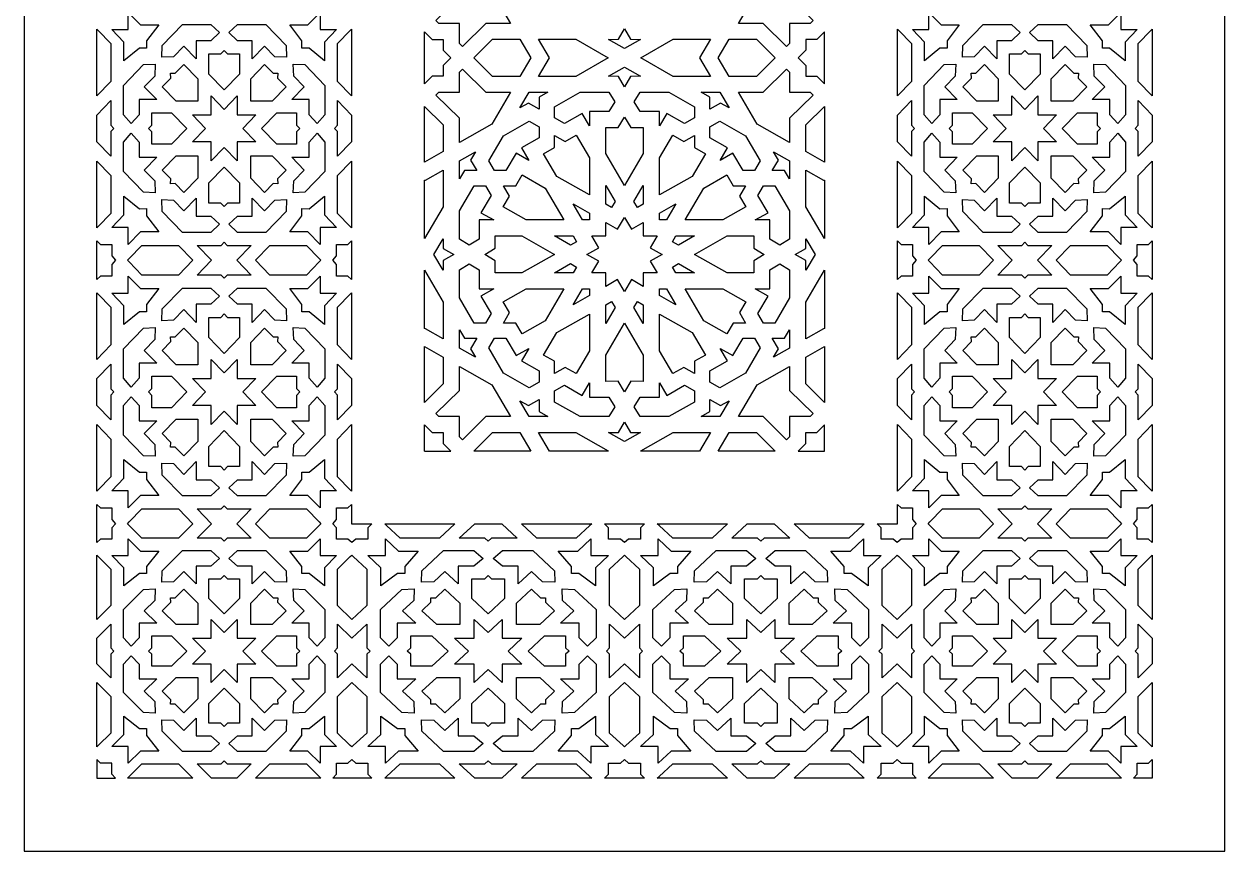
# Model space of a CAD drawing. Extents: x -165 to 165, y -272 to 272.
# Drawn here: x -165 to 165, y -272.5 to -45.1 of the extents above; entities that cross this region are included whole.
import ezdxf

# ---------------------------------------------------------------- set-up
doc = ezdxf.new("R2010")
doc.units = 0
doc.layers.add('LAYER_1', color=18, linetype='CONTINUOUS')

msp = doc.modelspace()

# ---------------------------------------------------------------- linework, layer by layer
at = {"layer": 'LAYER_1'}
msp.add_lwpolyline([(-165, 107.5), (-165, -272.5), (165, -272.5), (165, 107.5, 0.414214), (0, 272.5, 0.414214)], format="xyb", close=True, dxfattribs=at)
for points in [[(-36.48, -36.15), (-31.34, -44.9), (-38.07, -44.9), (-44.53, -51.24), (-45.36, -50.42), (-45.36, -44.88), (-51, -44.88), (-51.83, -44.06), (-45.38, -37.71), (-45.38, -31.1)], [(45.38, -37.71), (51.83, -44.06), (51, -44.88), (45.36, -44.88), (45.36, -50.42), (44.53, -51.24), (38.07, -44.9), (31.34, -44.9), (36.48, -36.15), (45.38, -31.1)], [(-132.99, -45.32), (-128, -45.32), (-131.38, -49.73), (-131.37, -51.73), (-133.31, -51.72), (-137.59, -55.21), (-137.59, -50.06), (-140.9, -46.59), (-136.35, -46.59), (-136.35, -41.89)], [(-83.65, -46.59), (-79.1, -46.59), (-82.41, -50.06), (-82.41, -55.21), (-86.69, -51.72), (-88.63, -51.73), (-88.62, -49.73), (-92, -45.32), (-87.01, -45.32), (-83.65, -41.89)], [(87.01, -45.32), (92, -45.32), (88.62, -49.73), (88.63, -51.73), (86.69, -51.72), (82.41, -55.21), (82.41, -50.06), (79.1, -46.59), (83.65, -46.59), (83.65, -41.89)], [(136.35, -46.59), (140.9, -46.59), (137.59, -50.06), (137.59, -55.21), (133.31, -51.72), (131.37, -51.73), (131.38, -49.73), (128, -45.32), (132.99, -45.32), (136.35, -41.89)], [(-111.29, -47.44), (-113.64, -49.67), (-117.68, -49.67), (-117.68, -54.64), (-121.09, -51.12), (-123.95, -54.07), (-127.14, -54.22), (-127, -50.93), (-121.47, -45.22), (-113.64, -45.22)], [(-93, -50.93), (-92.86, -54.22), (-96.05, -54.07), (-98.91, -51.12), (-102.32, -54.64), (-102.32, -49.67), (-106.36, -49.67), (-108.71, -47.44), (-106.36, -45.22), (-98.53, -45.22)], [(108.71, -47.44), (106.36, -49.67), (102.32, -49.67), (102.32, -54.64), (98.91, -51.12), (96.05, -54.07), (92.86, -54.22), (93, -50.93), (98.53, -45.22), (106.36, -45.22)], [(127, -50.93), (127.14, -54.22), (123.95, -54.07), (121.09, -51.12), (117.68, -54.64), (117.68, -49.67), (113.64, -49.67), (111.29, -47.44), (113.64, -45.22), (121.47, -45.22)], [(-144.64, -46.86), (-141.16, -50.44), (-141.16, -60.85), (-145, -64.82), (-145, -46.48)], [(-75, -64.82), (-78.84, -60.85), (-78.84, -50.44), (-75.36, -46.86), (-75, -46.48)], [(-52.85, -49.28), (-49.82, -49.28), (-49.82, -52.26), (-47.7, -54.36), (-49.82, -56.46), (-49.82, -59.44), (-52.85, -59.44), (-54.99, -61.53), (-54.99, -47.19)], [(-25.78, -54.36), (-28.76, -59.45), (-36.23, -59.45), (-41.4, -54.36), (-36.23, -49.27), (-28.76, -49.27)], [(-4.46, -54.35), (-4.46, -54.35), (-4.46, -54.36), (-4.46, -54.37), (-4.46, -54.37), (-13.35, -59.45), (-23.61, -59.45), (-20.62, -54.36), (-23.61, -49.27), (-13.35, -49.27)], [(1.68, -49.27), (4.41, -49.3), (0, -51.78), (-4.41, -49.3), (-1.68, -49.27), (0, -46.4)], [(23.61, -49.27), (20.62, -54.36), (23.61, -59.45), (13.35, -59.45), (4.46, -54.37), (4.46, -54.36), (4.46, -54.35), (13.35, -49.27)], [(36.23, -49.27), (41.4, -54.36), (36.23, -59.45), (28.76, -59.45), (25.78, -54.36), (28.76, -49.27)], [(52.85, -49.28), (49.82, -49.28), (49.82, -52.26), (47.7, -54.36), (49.82, -56.46), (49.82, -59.44), (52.85, -59.44), (54.99, -61.53), (54.99, -47.19)], [(75.36, -46.86), (78.84, -50.44), (78.84, -60.85), (75, -64.82), (75, -46.48)], [(145, -64.82), (141.16, -60.85), (141.16, -50.44), (144.64, -46.86), (145, -46.48)], [(-109.11, -53.26), (-105.8, -53.26), (-105.8, -58.83), (-110, -63.17), (-114.2, -58.83), (-114.2, -53.26), (-110.89, -53.26), (-110, -52.32)], [(110.89, -53.26), (114.2, -53.26), (114.2, -58.83), (110, -63.17), (105.8, -58.83), (105.8, -53.26), (109.11, -53.26), (110, -52.32)], [(-129.1, -59.39), (-131.96, -62.34), (-128.55, -65.86), (-133.37, -65.86), (-133.37, -70.03), (-135.52, -72.46), (-137.68, -70.03), (-137.68, -61.95), (-132.15, -56.24), (-128.96, -56.1)], [(-87.85, -56.24), (-82.32, -61.95), (-82.32, -70.03), (-84.48, -72.46), (-86.63, -70.03), (-86.63, -65.86), (-91.45, -65.86), (-88.04, -62.34), (-90.9, -59.39), (-91.04, -56.1)], [(90.9, -59.39), (88.04, -62.34), (91.45, -65.86), (86.63, -65.86), (86.63, -70.03), (84.48, -72.46), (82.32, -70.03), (82.32, -61.95), (87.85, -56.24), (91.04, -56.1)], [(132.15, -56.24), (137.68, -61.95), (137.68, -70.03), (135.52, -72.46), (133.37, -70.03), (133.37, -65.86), (128.55, -65.86), (131.96, -62.34), (129.1, -59.39), (128.96, -56.1)], [(-117.28, -60.14), (-117.28, -66.28), (-123.22, -66.28), (-127.03, -62.34), (-124.69, -59.92), (-124.71, -58.6), (-123.43, -58.62), (-121.09, -56.21)], [(-96.57, -58.62), (-95.29, -58.6), (-95.31, -59.92), (-92.97, -62.34), (-96.78, -66.28), (-102.72, -66.28), (-102.72, -60.14), (-98.91, -56.21)], [(-38.07, -63.82), (-31.34, -63.82), (-36.48, -72.57), (-45.38, -77.62), (-45.38, -71), (-51.83, -64.66), (-51, -63.84), (-45.36, -63.84), (-45.36, -58.29), (-44.53, -57.48)], [(4.41, -59.42), (1.68, -59.45), (0, -62.32), (-1.68, -59.45), (-4.41, -59.42), (0, -56.94)], [(45.36, -58.29), (45.36, -63.84), (51, -63.84), (51.83, -64.66), (45.38, -71), (45.38, -77.62), (36.48, -72.57), (31.34, -63.82), (38.07, -63.82), (44.53, -57.48)], [(102.72, -60.14), (102.72, -66.28), (96.78, -66.28), (92.97, -62.34), (95.31, -59.92), (95.29, -58.6), (96.57, -58.62), (98.91, -56.21)], [(123.43, -58.62), (124.71, -58.6), (124.69, -59.92), (127.03, -62.34), (123.22, -66.28), (117.28, -66.28), (117.28, -60.14), (121.09, -56.21)], [(-106.41, -70.08), (-101.34, -70.08), (-104.91, -73.79), (-104.91, -73.79), (-104.91, -73.79), (-101.34, -77.49), (-106.41, -77.49), (-106.41, -82.72), (-110, -79.04), (-113.59, -82.72), (-113.59, -77.49), (-118.66, -77.49), (-115.09, -73.79), (-115.09, -73.79), (-115.09, -73.79), (-118.66, -70.08), (-113.59, -70.08), (-113.59, -64.85), (-110, -68.53), (-106.41, -64.85)], [(-23.45, -65.19), (-23.45, -68.49), (-26.37, -66.84), (-28.73, -68.15), (-26.19, -63.84), (-21.11, -63.82)], [(-4.28, -63.83), (-2.62, -66.49), (-4.27, -69.13), (-9.63, -69.13), (-9.63, -73.1), (-11.65, -69.66), (-16.52, -72.43), (-19.22, -70.9), (-19.22, -67.83), (-12.16, -63.83)], [(19.22, -67.83), (19.22, -70.9), (16.52, -72.43), (11.65, -69.66), (9.63, -73.1), (9.63, -69.13), (4.27, -69.13), (2.62, -66.49), (4.28, -63.83), (12.16, -63.83)], [(26.19, -63.84), (28.73, -68.15), (26.37, -66.84), (23.45, -68.49), (23.45, -65.19), (21.11, -63.82)], [(113.59, -70.08), (118.66, -70.08), (115.09, -73.79), (115.09, -73.79), (115.09, -73.79), (118.66, -77.49), (113.59, -77.49), (113.59, -82.72), (110, -79.04), (106.41, -82.72), (106.41, -77.49), (101.34, -77.49), (104.91, -73.79), (104.91, -73.79), (104.91, -73.79), (101.34, -70.08), (106.41, -70.08), (106.41, -64.85), (110, -68.53), (113.59, -64.85)], [(-141.16, -72.92), (-140.33, -73.79), (-141.16, -74.65), (-141.16, -81.45), (-145, -77.47), (-145, -70.1), (-141.16, -66.13)], [(-75, -70.1), (-75, -77.47), (-78.84, -81.45), (-78.84, -74.65), (-79.67, -73.79), (-78.84, -72.92), (-78.84, -66.13)], [(-49.81, -72.8), (-49.81, -80.15), (-54.99, -83.09), (-54.99, -67.72)], [(54.99, -83.09), (49.81, -80.15), (49.81, -72.8), (54.99, -67.72)], [(78.84, -72.92), (79.67, -73.79), (78.84, -74.65), (78.84, -81.45), (75, -77.47), (75, -70.1), (78.84, -66.13)], [(145, -70.1), (145, -77.47), (141.16, -81.45), (141.16, -74.65), (140.33, -73.79), (141.16, -72.92), (141.16, -66.13)], [(-120.29, -73.79), (-124.49, -78.12), (-129.89, -78.12), (-129.89, -74.71), (-130.8, -73.79), (-129.89, -72.86), (-129.89, -69.45), (-124.49, -69.45)], [(-90.11, -72.86), (-89.2, -73.79), (-90.11, -74.71), (-90.11, -78.12), (-95.51, -78.12), (-99.71, -73.79), (-95.51, -69.45), (-90.11, -69.45)], [(-23.45, -73.3), (-23.45, -76.38), (-28.32, -79.14), (-26.31, -82.57), (-29.79, -80.59), (-32.61, -85.37), (-35.73, -85.37), (-37.29, -82.72), (-33.21, -75.78), (-26.15, -71.77)], [(1.78, -73.53), (5.17, -73.52), (5.17, -80.7), (0, -89.5), (-5.17, -80.7), (-5.17, -73.52), (-1.78, -73.53), (0, -70.68)], [(33.21, -75.78), (37.29, -82.72), (35.73, -85.37), (32.61, -85.37), (29.79, -80.59), (26.31, -82.57), (28.32, -79.14), (23.45, -76.38), (23.45, -73.3), (26.15, -71.77)], [(99.71, -73.79), (95.51, -78.12), (90.11, -78.12), (90.11, -74.71), (89.2, -73.79), (90.11, -72.86), (90.11, -69.45), (95.51, -69.45)], [(129.89, -72.86), (130.8, -73.79), (129.89, -74.71), (129.89, -78.12), (124.49, -78.12), (120.29, -73.79), (124.49, -69.45), (129.89, -69.45)], [(-133.37, -77.55), (-133.37, -81.72), (-128.55, -81.72), (-131.96, -85.23), (-129.1, -88.18), (-128.96, -91.47), (-132.15, -91.33), (-137.68, -85.62), (-137.68, -77.55), (-135.52, -75.12)], [(-82.32, -77.55), (-82.32, -85.62), (-87.85, -91.33), (-91.04, -91.47), (-90.9, -88.18), (-88.04, -85.23), (-91.45, -81.72), (-86.63, -81.72), (-86.63, -77.55), (-84.48, -75.12)], [(-9.63, -81.88), (-9.63, -92.03), (-18.58, -86.96), (-22.22, -80.75), (-19.22, -79.04), (-19.22, -75.71), (-16.29, -77.37), (-13.28, -75.66)], [(16.29, -77.37), (19.22, -75.71), (19.22, -79.04), (22.22, -80.75), (18.58, -86.96), (9.63, -92.03), (9.63, -81.88), (13.28, -75.66)], [(86.63, -77.55), (86.63, -81.72), (91.45, -81.72), (88.04, -85.23), (90.9, -88.18), (91.04, -91.47), (87.85, -91.33), (82.32, -85.62), (82.32, -77.55), (84.48, -75.12)], [(137.68, -77.55), (137.68, -85.62), (132.15, -91.33), (128.96, -91.47), (129.1, -88.18), (131.96, -85.23), (128.55, -81.72), (133.37, -81.72), (133.37, -77.55), (135.52, -75.12)], [(-117.28, -81.3), (-117.28, -87.43), (-121.09, -91.37), (-123.43, -88.95), (-124.71, -88.97), (-124.69, -87.65), (-127.03, -85.23), (-123.22, -81.3)], [(-92.97, -85.23), (-95.31, -87.65), (-95.29, -88.97), (-96.57, -88.95), (-98.91, -91.37), (-102.72, -87.43), (-102.72, -81.3), (-96.78, -81.3)], [(-42.31, -82.51), (-40.62, -85.37), (-43.99, -85.37), (-45.38, -87.68), (-45.36, -82.68), (-40.97, -80.19)], [(45.36, -82.68), (45.38, -87.68), (43.99, -85.37), (40.62, -85.37), (42.31, -82.51), (40.97, -80.19)], [(102.72, -81.3), (102.72, -87.43), (98.91, -91.37), (96.57, -88.95), (95.29, -88.97), (95.31, -87.65), (92.97, -85.23), (96.78, -81.3)], [(127.03, -85.23), (124.69, -87.65), (124.71, -88.97), (123.43, -88.95), (121.09, -91.37), (117.28, -87.43), (117.28, -81.3), (123.22, -81.3)], [(-141.16, -86.72), (-141.16, -97.13), (-144.64, -100.71), (-145, -101.1), (-145, -82.76)], [(-105.8, -88.74), (-105.8, -94.31), (-109.11, -94.31), (-110, -95.26), (-110.89, -94.31), (-114.2, -94.31), (-114.2, -88.74), (-110, -84.41)], [(-75, -101.1), (-75.36, -100.71), (-78.84, -97.13), (-78.84, -86.72), (-75, -82.76)], [(-49.81, -95.3), (-54.99, -104.06), (-54.99, -88.05), (-54.67, -87.97), (-49.81, -85.21)], [(54.67, -87.97), (54.99, -88.05), (54.99, -104.06), (49.81, -95.3), (49.81, -85.21)], [(78.84, -86.72), (78.84, -97.13), (75.36, -100.71), (75, -101.1), (75, -82.76)], [(114.2, -88.74), (114.2, -94.31), (110.89, -94.31), (110, -95.26), (109.11, -94.31), (105.8, -94.31), (105.8, -88.74), (110, -84.41)], [(145, -101.1), (144.64, -100.71), (141.16, -97.13), (141.16, -86.72), (145, -82.76)], [(-21.84, -90.17), (-16.68, -98.96), (-27.01, -98.96), (-33.33, -95.37), (-31.59, -92.42), (-33.29, -89.54), (-29.9, -89.54), (-28.16, -86.58)], [(29.9, -89.54), (33.29, -89.54), (31.59, -92.42), (33.33, -95.37), (27.01, -98.96), (16.68, -98.96), (21.84, -90.17), (28.16, -86.58)], [(-133.31, -95.85), (-131.37, -95.84), (-131.38, -97.84), (-128, -102.26), (-132.99, -102.26), (-136.35, -105.68), (-136.35, -100.98), (-140.9, -100.98), (-137.59, -97.52), (-137.59, -92.37)], [(-82.41, -97.52), (-79.1, -100.98), (-83.65, -100.98), (-83.65, -105.68), (-87.01, -102.26), (-92, -102.26), (-88.62, -97.84), (-88.63, -95.84), (-86.69, -95.85), (-82.41, -92.37)], [(-38.18, -89.54), (-36.62, -92.19), (-39.44, -96.98), (-35.94, -98.96), (-39.97, -98.96), (-39.97, -104.23), (-42.66, -105.86), (-45.37, -104.22), (-45.37, -96.48), (-41.3, -89.54)], [(-2.58, -93.89), (-3.53, -95.5), (-5.17, -94.57), (-5.17, -89.48)], [(5.17, -94.57), (3.53, -95.5), (2.58, -93.89), (5.17, -89.48)], [(45.37, -96.48), (45.37, -104.22), (42.66, -105.86), (39.97, -104.23), (39.97, -98.96), (35.94, -98.96), (39.44, -96.98), (36.62, -92.19), (38.18, -89.54), (41.3, -89.54)], [(86.69, -95.85), (88.63, -95.84), (88.62, -97.84), (92, -102.26), (87.01, -102.26), (83.65, -105.68), (83.65, -100.98), (79.1, -100.98), (82.41, -97.52), (82.41, -92.37)], [(137.59, -97.52), (140.9, -100.98), (136.35, -100.98), (136.35, -105.68), (132.99, -102.26), (128, -102.26), (131.38, -97.84), (131.37, -95.84), (133.31, -95.85), (137.59, -92.37)], [(-117.68, -97.9), (-113.64, -97.9), (-111.29, -100.13), (-113.64, -102.36), (-121.47, -102.36), (-127, -96.65), (-127.14, -93.36), (-123.95, -93.5), (-121.09, -96.45), (-117.68, -92.93)], [(-98.91, -96.45), (-96.05, -93.5), (-92.86, -93.36), (-93, -96.65), (-98.53, -102.36), (-106.36, -102.36), (-108.71, -100.13), (-106.36, -97.9), (-102.32, -97.9), (-102.32, -92.93)], [(-9.63, -97.1), (-9.63, -98.96), (-11.52, -98.96), (-14.11, -94.56)], [(11.52, -98.96), (9.63, -98.96), (9.63, -97.1), (14.11, -94.56)], [(102.32, -97.9), (106.36, -97.9), (108.71, -100.13), (106.36, -102.36), (98.53, -102.36), (93, -96.65), (92.86, -93.36), (96.05, -93.5), (98.91, -96.45), (102.32, -92.93)], [(121.09, -96.45), (123.95, -93.5), (127.14, -93.36), (127, -96.65), (121.47, -102.36), (113.64, -102.36), (111.29, -100.13), (113.64, -97.9), (117.68, -97.9), (117.68, -92.93)], [(1.89, -101.49), (5.17, -99.63), (5.17, -103.35), (8.95, -103.35), (7.06, -106.57), (10.33, -108.43), (7.06, -110.29), (8.95, -113.51), (5.17, -113.51), (5.17, -117.23), (1.89, -115.37), (0, -118.59), (-1.89, -115.37), (-5.17, -117.23), (-5.17, -113.51), (-8.95, -113.51), (-7.06, -110.29), (-10.33, -108.43), (-7.06, -106.57), (-8.95, -103.35), (-5.17, -103.35), (-5.17, -99.63), (-1.89, -101.49), (0, -98.27)], [(-143.96, -105.67), (-140.89, -105.67), (-140.89, -108.83), (-139.84, -110.02), (-140.89, -111.22), (-140.89, -114.38), (-143.96, -114.38), (-145, -115.36), (-145, -104.69)], [(-109.16, -105.95), (-102.58, -105.95), (-106.54, -110.02), (-102.58, -114.1), (-109.16, -114.1), (-110, -114.95), (-110.84, -114.1), (-117.42, -114.1), (-113.46, -110.02), (-117.42, -105.95), (-110.84, -105.95), (-110, -105.09)], [(-75, -115.36), (-76.04, -114.38), (-79.11, -114.38), (-79.11, -111.22), (-80.16, -110.02), (-79.11, -108.83), (-79.11, -105.67), (-76.04, -105.67), (-75, -104.69)], [(-49.82, -106.78), (-46.91, -108.43), (-49.82, -110.08), (-49.84, -112.75), (-52.38, -108.43), (-49.84, -104.11)], [(-28.21, -103.35), (-19.26, -108.43), (-28.21, -113.51), (-35.51, -113.51), (-35.5, -110.18), (-38.4, -108.43), (-35.5, -106.69), (-35.51, -103.35)], [(-14.1, -103.35), (-13.15, -104.96), (-14.8, -105.9), (-19.28, -103.35)], [(14.8, -105.9), (13.15, -104.96), (14.1, -103.35), (19.28, -103.35)], [(35.5, -106.69), (38.4, -108.43), (35.5, -110.18), (35.51, -113.51), (28.21, -113.51), (19.26, -108.43), (28.21, -103.35), (35.51, -103.35)], [(52.38, -108.43), (49.84, -112.75), (49.82, -110.08), (46.91, -108.43), (49.82, -106.78), (49.84, -104.11)], [(76.04, -105.67), (79.11, -105.67), (79.11, -108.83), (80.16, -110.02), (79.11, -111.22), (79.11, -114.38), (76.04, -114.38), (75, -115.36), (75, -104.69)], [(110.84, -105.95), (117.42, -105.95), (113.46, -110.02), (117.42, -114.1), (110.84, -114.1), (110, -114.95), (109.16, -114.1), (102.58, -114.1), (106.54, -110.02), (102.58, -105.95), (109.16, -105.95), (110, -105.09)], [(145, -115.36), (143.96, -114.38), (140.89, -114.38), (140.89, -111.22), (139.84, -110.02), (140.89, -108.83), (140.89, -105.67), (143.96, -105.67), (145, -104.69)], [(-118.58, -110.02), (-122.53, -114.1), (-132.62, -114.1), (-136.09, -110.51), (-136.57, -110.02), (-136.09, -109.53), (-132.62, -105.95), (-122.53, -105.95)], [(-87.38, -105.95), (-83.91, -109.53), (-83.43, -110.02), (-83.91, -110.51), (-87.38, -114.1), (-97.47, -114.1), (-101.42, -110.02), (-97.47, -105.95)], [(101.42, -110.02), (97.47, -114.1), (87.38, -114.1), (83.91, -110.51), (83.43, -110.02), (83.91, -109.53), (87.38, -105.95), (97.47, -105.95)], [(132.62, -105.95), (136.09, -109.53), (136.57, -110.02), (136.09, -110.51), (132.62, -114.1), (122.53, -114.1), (118.58, -110.02), (122.53, -105.95)], [(-39.97, -112.63), (-39.97, -117.9), (-35.94, -117.9), (-39.44, -119.88), (-36.62, -124.67), (-38.18, -127.32), (-41.3, -127.32), (-45.37, -120.38), (-45.37, -112.64), (-42.66, -111)], [(-13.15, -111.9), (-14.1, -113.51), (-19.28, -113.51), (-14.8, -110.96)], [(19.28, -113.51), (14.1, -113.51), (13.15, -111.9), (14.8, -110.96)], [(45.37, -112.64), (45.37, -120.38), (41.3, -127.32), (38.18, -127.32), (36.62, -124.67), (39.44, -119.88), (35.94, -117.9), (39.97, -117.9), (39.97, -112.63), (42.66, -111)], [(-132.99, -117.79), (-128, -117.79), (-131.38, -122.21), (-131.37, -124.21), (-133.31, -124.2), (-137.59, -127.68), (-137.59, -122.53), (-140.9, -119.06), (-136.35, -119.06), (-136.35, -114.37)], [(-83.65, -119.06), (-79.1, -119.06), (-82.41, -122.53), (-82.41, -127.68), (-86.69, -124.2), (-88.63, -124.21), (-88.62, -122.21), (-92, -117.79), (-87.01, -117.79), (-83.65, -114.37)], [(-49.81, -121.56), (-49.81, -131.65), (-54.67, -128.89), (-54.99, -128.81), (-54.99, -112.8)], [(54.99, -128.81), (54.67, -128.89), (49.81, -131.65), (49.81, -121.56), (54.99, -112.8)], [(87.01, -117.79), (92, -117.79), (88.62, -122.21), (88.63, -124.21), (86.69, -124.2), (82.41, -127.68), (82.41, -122.53), (79.1, -119.06), (83.65, -119.06), (83.65, -114.37)], [(136.35, -119.06), (140.9, -119.06), (137.59, -122.53), (137.59, -127.68), (133.31, -124.2), (131.37, -124.21), (131.38, -122.21), (128, -117.79), (132.99, -117.79), (136.35, -114.37)], [(-111.29, -119.92), (-113.64, -122.14), (-117.68, -122.14), (-117.68, -127.12), (-121.09, -123.6), (-123.95, -126.55), (-127.14, -126.69), (-127, -123.4), (-121.47, -117.69), (-113.64, -117.69)], [(-93, -123.4), (-92.86, -126.69), (-96.05, -126.55), (-98.91, -123.6), (-102.32, -127.12), (-102.32, -122.14), (-106.36, -122.14), (-108.71, -119.92), (-106.36, -117.69), (-98.53, -117.69)], [(-21.84, -126.69), (-28.16, -130.28), (-29.9, -127.32), (-33.29, -127.32), (-31.59, -124.44), (-33.33, -121.49), (-27.01, -117.9), (-16.68, -117.9)], [(-9.63, -119.76), (-14.11, -122.31), (-11.52, -117.9), (-9.63, -117.9)], [(11.52, -117.9), (14.11, -122.31), (9.63, -119.76), (9.63, -117.9)], [(27.01, -117.9), (33.33, -121.49), (31.59, -124.44), (33.29, -127.32), (29.9, -127.32), (28.16, -130.28), (21.84, -126.69), (16.68, -117.9)], [(108.71, -119.92), (106.36, -122.14), (102.32, -122.14), (102.32, -127.12), (98.91, -123.6), (96.05, -126.55), (92.86, -126.69), (93, -123.4), (98.53, -117.69), (106.36, -117.69)], [(127, -123.4), (127.14, -126.69), (123.95, -126.55), (121.09, -123.6), (117.68, -127.12), (117.68, -122.14), (113.64, -122.14), (111.29, -119.92), (113.64, -117.69), (121.47, -117.69)], [(-144.64, -119.33), (-141.16, -122.92), (-141.16, -133.33), (-145, -137.29), (-145, -118.95)], [(-75, -137.29), (-78.84, -133.33), (-78.84, -122.92), (-75.36, -119.33), (-75, -118.95)], [(-2.58, -122.98), (-5.17, -127.38), (-5.17, -122.29), (-3.53, -121.36)], [(5.17, -122.29), (5.17, -127.38), (2.58, -122.98), (3.53, -121.36)], [(75.36, -119.33), (78.84, -122.92), (78.84, -133.33), (75, -137.29), (75, -118.95)], [(145, -137.29), (141.16, -133.33), (141.16, -122.92), (144.64, -119.33), (145, -118.95)], [(-109.11, -125.74), (-105.8, -125.74), (-105.8, -131.31), (-110, -135.64), (-114.2, -131.31), (-114.2, -125.74), (-110.89, -125.74), (-110, -124.79)], [(-9.63, -134.98), (-13.28, -141.2), (-16.29, -139.49), (-19.22, -141.15), (-19.22, -137.82), (-22.22, -136.11), (-18.58, -129.9), (-9.63, -124.83)], [(18.58, -129.9), (22.22, -136.11), (19.22, -137.82), (19.22, -141.15), (16.29, -139.49), (13.28, -141.2), (9.63, -134.98), (9.63, -124.83)], [(110.89, -125.74), (114.2, -125.74), (114.2, -131.31), (110, -135.64), (105.8, -131.31), (105.8, -125.74), (109.11, -125.74), (110, -124.79)], [(-129.1, -131.86), (-131.96, -134.81), (-128.55, -138.33), (-133.37, -138.33), (-133.37, -142.5), (-135.52, -144.93), (-137.68, -142.5), (-137.68, -134.43), (-132.15, -128.72), (-128.96, -128.57)], [(-117.28, -132.62), (-117.28, -138.75), (-123.22, -138.75), (-127.03, -134.81), (-124.69, -132.4), (-124.71, -131.08), (-123.43, -131.1), (-121.09, -128.68)], [(-96.57, -131.1), (-95.29, -131.08), (-95.31, -132.4), (-92.97, -134.81), (-96.78, -138.75), (-102.72, -138.75), (-102.72, -132.62), (-98.91, -128.68)], [(-87.85, -128.72), (-82.32, -134.43), (-82.32, -142.5), (-84.48, -144.93), (-86.63, -142.5), (-86.63, -138.33), (-91.45, -138.33), (-88.04, -134.81), (-90.9, -131.86), (-91.04, -128.57)], [(5.17, -136.16), (5.17, -143.34), (1.78, -143.33), (0, -146.18), (-1.78, -143.33), (-5.17, -143.34), (-5.17, -136.16), (0, -127.36)], [(90.9, -131.86), (88.04, -134.81), (91.45, -138.33), (86.63, -138.33), (86.63, -142.5), (84.48, -144.93), (82.32, -142.5), (82.32, -134.43), (87.85, -128.72), (91.04, -128.57)], [(102.72, -132.62), (102.72, -138.75), (96.78, -138.75), (92.97, -134.81), (95.31, -132.4), (95.29, -131.08), (96.57, -131.1), (98.91, -128.68)], [(123.43, -131.1), (124.71, -131.08), (124.69, -132.4), (127.03, -134.81), (123.22, -138.75), (117.28, -138.75), (117.28, -132.62), (121.09, -128.68)], [(132.15, -128.72), (137.68, -134.43), (137.68, -142.5), (135.52, -144.93), (133.37, -142.5), (133.37, -138.33), (128.55, -138.33), (131.96, -134.81), (129.1, -131.86), (128.96, -128.57)], [(-43.99, -131.49), (-40.62, -131.49), (-42.31, -134.35), (-40.97, -136.67), (-45.36, -134.18), (-45.38, -129.18)], [(-29.79, -136.27), (-26.31, -134.29), (-28.32, -137.72), (-23.45, -140.48), (-23.45, -143.56), (-26.15, -145.09), (-33.21, -141.08), (-37.29, -134.14), (-35.73, -131.49), (-32.61, -131.49)], [(35.73, -131.49), (37.29, -134.14), (33.21, -141.08), (26.15, -145.09), (23.45, -143.56), (23.45, -140.48), (28.32, -137.72), (26.31, -134.29), (29.79, -136.27), (32.61, -131.49)], [(45.36, -134.18), (40.97, -136.67), (42.31, -134.35), (40.62, -131.49), (43.99, -131.49), (45.38, -129.18)], [(-49.81, -136.71), (-49.81, -144.06), (-54.99, -149.14), (-54.99, -133.77)], [(54.99, -149.14), (49.81, -144.06), (49.81, -136.71), (54.99, -133.77)], [(-106.41, -142.56), (-101.34, -142.56), (-104.91, -146.26), (-104.91, -146.26), (-104.91, -146.26), (-101.34, -149.96), (-106.41, -149.96), (-106.41, -155.2), (-110, -151.51), (-113.59, -155.2), (-113.59, -149.96), (-118.66, -149.96), (-115.09, -146.26), (-115.09, -146.26), (-115.09, -146.26), (-118.66, -142.56), (-113.59, -142.56), (-113.59, -137.33), (-110, -141.01), (-106.41, -137.33)], [(113.59, -142.56), (118.66, -142.56), (115.09, -146.26), (115.09, -146.26), (115.09, -146.26), (118.66, -149.96), (113.59, -149.96), (113.59, -155.2), (110, -151.51), (106.41, -155.2), (106.41, -149.96), (101.34, -149.96), (104.91, -146.26), (104.91, -146.26), (104.91, -146.26), (101.34, -142.56), (106.41, -142.56), (106.41, -137.33), (110, -141.01), (113.59, -137.33)], [(-141.16, -145.4), (-140.33, -146.26), (-141.16, -147.12), (-141.16, -153.92), (-145, -149.95), (-145, -142.58), (-141.16, -138.6)], [(-75, -142.58), (-75, -149.95), (-78.84, -153.92), (-78.84, -147.12), (-79.67, -146.26), (-78.84, -145.4), (-78.84, -138.6)], [(-36.48, -144.29), (-31.34, -153.04), (-38.07, -153.04), (-44.53, -159.38), (-45.36, -158.57), (-45.36, -153.02), (-51, -153.02), (-51.83, -152.2), (-45.38, -145.86), (-45.38, -139.24)], [(45.38, -145.86), (51.83, -152.2), (51, -153.02), (45.36, -153.02), (45.36, -158.57), (44.53, -159.38), (38.07, -153.04), (31.34, -153.04), (36.48, -144.29), (45.38, -139.24)], [(78.84, -145.4), (79.67, -146.26), (78.84, -147.12), (78.84, -153.92), (75, -149.95), (75, -142.58), (78.84, -138.6)], [(145, -142.58), (145, -149.95), (141.16, -153.92), (141.16, -147.12), (140.33, -146.26), (141.16, -145.4), (141.16, -138.6)], [(-120.29, -146.26), (-124.49, -150.6), (-129.89, -150.6), (-129.89, -147.19), (-130.8, -146.26), (-129.89, -145.34), (-129.89, -141.92), (-124.49, -141.92)], [(-90.11, -145.34), (-89.2, -146.26), (-90.11, -147.19), (-90.11, -150.6), (-95.51, -150.6), (-99.71, -146.26), (-95.51, -141.92), (-90.11, -141.92)], [(-9.63, -147.73), (-4.27, -147.73), (-2.62, -150.37), (-4.28, -153.03), (-12.16, -153.03), (-19.22, -149.03), (-19.22, -145.96), (-16.52, -144.43), (-11.65, -147.2), (-9.63, -143.76)], [(11.65, -147.2), (16.52, -144.43), (19.22, -145.96), (19.22, -149.03), (12.16, -153.03), (4.28, -153.03), (2.62, -150.37), (4.27, -147.73), (9.63, -147.73), (9.63, -143.76)], [(99.71, -146.26), (95.51, -150.6), (90.11, -150.6), (90.11, -147.19), (89.2, -146.26), (90.11, -145.34), (90.11, -141.92), (95.51, -141.92)], [(129.89, -145.34), (130.8, -146.26), (129.89, -147.19), (129.89, -150.6), (124.49, -150.6), (120.29, -146.26), (124.49, -141.92), (129.89, -141.92)], [(-133.37, -150.02), (-133.37, -154.19), (-128.55, -154.19), (-131.96, -157.71), (-129.1, -160.66), (-128.96, -163.95), (-132.15, -163.81), (-137.68, -158.1), (-137.68, -150.02), (-135.52, -147.59)], [(-82.32, -150.02), (-82.32, -158.1), (-87.85, -163.81), (-91.04, -163.95), (-90.9, -160.66), (-88.04, -157.71), (-91.45, -154.19), (-86.63, -154.19), (-86.63, -150.02), (-84.48, -147.59)], [(-23.45, -151.67), (-21.11, -153.04), (-26.19, -153.03), (-28.73, -148.71), (-26.37, -150.02), (-23.45, -148.37)], [(26.37, -150.02), (28.73, -148.71), (26.19, -153.03), (21.11, -153.04), (23.45, -151.67), (23.45, -148.37)], [(86.63, -150.02), (86.63, -154.19), (91.45, -154.19), (88.04, -157.71), (90.9, -160.66), (91.04, -163.95), (87.85, -163.81), (82.32, -158.1), (82.32, -150.02), (84.48, -147.59)], [(137.68, -150.02), (137.68, -158.1), (132.15, -163.81), (128.96, -163.95), (129.1, -160.66), (131.96, -157.71), (128.55, -154.19), (133.37, -154.19), (133.37, -150.02), (135.52, -147.59)], [(-117.28, -153.77), (-117.28, -159.9), (-121.09, -163.84), (-123.43, -161.43), (-124.71, -161.44), (-124.69, -160.12), (-127.03, -157.71), (-123.22, -153.77)], [(-92.97, -157.71), (-95.31, -160.12), (-95.29, -161.44), (-96.57, -161.43), (-98.91, -163.84), (-102.72, -159.9), (-102.72, -153.77), (-96.78, -153.77)], [(1.68, -157.41), (4.41, -157.44), (0, -159.92), (-4.41, -157.44), (-1.68, -157.41), (0, -154.54)], [(102.72, -153.77), (102.72, -159.9), (98.91, -163.84), (96.57, -161.43), (95.29, -161.44), (95.31, -160.12), (92.97, -157.71), (96.78, -153.77)], [(127.03, -157.71), (124.69, -160.12), (124.71, -161.44), (123.43, -161.43), (121.09, -163.84), (117.28, -159.9), (117.28, -153.77), (123.22, -153.77)], [(-141.16, -159.2), (-141.16, -169.61), (-144.64, -173.19), (-145, -173.57), (-145, -155.23)], [(-105.8, -161.22), (-105.8, -166.79), (-109.11, -166.79), (-110, -167.73), (-110.89, -166.79), (-114.2, -166.79), (-114.2, -161.22), (-110, -156.88)], [(-75, -173.57), (-75.36, -173.19), (-78.84, -169.61), (-78.84, -159.2), (-75, -155.23)], [(-25.78, -162.5), (-41.4, -162.5), (-36.23, -157.41), (-28.76, -157.41)], [(-4.46, -162.49), (-4.46, -162.5), (-20.62, -162.5), (-23.61, -157.41), (-13.35, -157.41)], [(23.61, -157.41), (20.62, -162.5), (4.46, -162.5), (4.46, -162.49), (4.46, -162.49), (13.35, -157.41)], [(36.23, -157.41), (41.4, -162.5), (25.78, -162.5), (28.76, -157.41)], [(78.84, -159.2), (78.84, -169.61), (75.36, -173.19), (75, -173.57), (75, -155.23)], [(114.2, -161.22), (114.2, -166.79), (110.89, -166.79), (110, -167.73), (109.11, -166.79), (105.8, -166.79), (105.8, -161.22), (110, -156.88)], [(145, -173.57), (144.64, -173.19), (141.16, -169.61), (141.16, -159.2), (145, -155.23)], [(-133.31, -168.33), (-131.37, -168.32), (-131.38, -170.32), (-128, -174.73), (-132.99, -174.73), (-136.35, -178.16), (-136.35, -173.46), (-140.9, -173.46), (-137.59, -169.99), (-137.59, -164.84)], [(-82.41, -169.99), (-79.1, -173.46), (-83.65, -173.46), (-83.65, -178.16), (-87.01, -174.73), (-92, -174.73), (-88.62, -170.32), (-88.63, -168.32), (-86.69, -168.33), (-82.41, -164.84)], [(86.69, -168.33), (88.63, -168.32), (88.62, -170.32), (92, -174.73), (87.01, -174.73), (83.65, -178.16), (83.65, -173.46), (79.1, -173.46), (82.41, -169.99), (82.41, -164.84)], [(137.59, -169.99), (140.9, -173.46), (136.35, -173.46), (136.35, -178.16), (132.99, -174.73), (128, -174.73), (131.38, -170.32), (131.37, -168.32), (133.31, -168.33), (137.59, -164.84)], [(-117.68, -170.38), (-113.64, -170.38), (-111.29, -172.61), (-113.64, -174.83), (-121.47, -174.83), (-127, -169.12), (-127.14, -165.83), (-123.95, -165.97), (-121.09, -168.92), (-117.68, -165.41)], [(-98.91, -168.92), (-96.05, -165.97), (-92.86, -165.83), (-93, -169.12), (-98.53, -174.83), (-106.36, -174.83), (-108.71, -172.61), (-106.36, -170.38), (-102.32, -170.38), (-102.32, -165.41)], [(102.32, -170.38), (106.36, -170.38), (108.71, -172.61), (106.36, -174.83), (98.53, -174.83), (93, -169.12), (92.86, -165.83), (96.05, -165.97), (98.91, -168.92), (102.32, -165.41)], [(121.09, -168.92), (123.95, -165.97), (127.14, -165.83), (127, -169.12), (121.47, -174.83), (113.64, -174.83), (111.29, -172.61), (113.64, -170.38), (117.68, -170.38), (117.68, -165.41)], [(-143.96, -178.15), (-140.89, -178.15), (-140.89, -181.31), (-139.84, -182.5), (-140.89, -183.65), (-140.89, -186.7), (-143.96, -186.7), (-145, -187.65), (-145, -177.16)], [(-109.16, -178.43), (-102.58, -178.43), (-106.54, -182.5), (-102.58, -186.43), (-109.16, -186.43), (-110, -187.26), (-110.84, -186.43), (-117.42, -186.43), (-113.46, -182.5), (-117.42, -178.43), (-110.84, -178.43), (-110, -177.57)], [(-75, -182.5), (-69.4, -182.5), (-70.52, -183.65), (-70.52, -186.7), (-73.8, -186.7), (-74.96, -187.65), (-76.04, -186.7), (-79.11, -186.7), (-79.11, -183.65), (-80.16, -182.5), (-79.11, -181.31), (-79.11, -178.15), (-76.04, -178.15), (-75, -177.16)], [(76.04, -178.15), (79.11, -178.15), (79.11, -181.31), (80.16, -182.5), (79.11, -183.65), (79.11, -186.7), (76.04, -186.7), (74.96, -187.65), (73.8, -186.7), (70.52, -186.7), (70.52, -183.65), (69.4, -182.5), (75, -182.5), (75, -177.16)], [(110.84, -178.43), (117.42, -178.43), (113.46, -182.5), (117.42, -186.43), (110.84, -186.43), (110, -187.26), (109.16, -186.43), (102.58, -186.43), (106.54, -182.5), (102.58, -178.43), (109.16, -178.43), (110, -177.57)], [(145, -187.65), (143.96, -186.7), (140.89, -186.7), (140.89, -183.65), (139.84, -182.5), (140.89, -181.31), (140.89, -178.15), (143.96, -178.15), (145, -177.16)], [(-118.58, -182.5), (-122.53, -186.43), (-132.62, -186.43), (-136.09, -182.97), (-136.57, -182.5), (-136.09, -182.01), (-132.62, -178.43), (-122.53, -178.43)], [(-87.38, -178.43), (-83.91, -182.01), (-83.43, -182.5), (-83.91, -182.97), (-87.38, -186.43), (-97.47, -186.43), (-101.42, -182.5), (-97.47, -178.43)], [(101.42, -182.5), (97.47, -186.43), (87.38, -186.43), (83.91, -182.97), (83.43, -182.5), (83.91, -182.01), (87.38, -178.43), (97.47, -178.43)], [(132.62, -178.43), (136.09, -182.01), (136.57, -182.5), (136.09, -182.97), (132.62, -186.43), (122.53, -186.43), (118.58, -182.5), (122.53, -178.43)], [(-50.87, -186.43), (-61.66, -186.43), (-65.38, -182.97), (-65.89, -182.5), (-46.64, -182.5)], [(-29.52, -186.43), (-36.56, -186.43), (-37.46, -187.26), (-38.35, -186.43), (-45.4, -186.43), (-41.16, -182.5), (-33.75, -182.5)], [(-9.54, -182.97), (-13.25, -186.43), (-24.05, -186.43), (-28.27, -182.5), (-9.02, -182.5)], [(4.39, -183.65), (4.4, -186.7), (1.12, -186.7), (0, -187.65), (-1.12, -186.7), (-4.4, -186.7), (-4.39, -183.65), (-5.52, -182.5), (5.52, -182.5)], [(24.05, -186.43), (13.25, -186.43), (9.54, -182.97), (9.02, -182.5), (28.27, -182.5)], [(45.4, -186.43), (38.35, -186.43), (37.46, -187.26), (36.56, -186.43), (29.52, -186.43), (33.75, -182.5), (41.16, -182.5)], [(65.38, -182.97), (61.66, -186.43), (50.87, -186.43), (46.64, -182.5), (65.89, -182.5)], [(-132.99, -190), (-128, -190), (-131.38, -194.26), (-131.37, -196.2), (-133.31, -196.19), (-137.59, -199.55), (-137.59, -194.58), (-140.9, -191.23), (-136.35, -191.23), (-136.35, -186.69)], [(-83.65, -191.23), (-79.1, -191.23), (-82.41, -194.58), (-82.41, -199.55), (-86.69, -196.19), (-88.63, -196.2), (-88.62, -194.26), (-92, -190), (-87.01, -190), (-83.65, -186.69)], [(-62.06, -190), (-56.72, -190), (-60.34, -194.26), (-60.33, -196.2), (-62.4, -196.19), (-66.98, -199.55), (-66.98, -194.58), (-70.53, -191.23), (-65.66, -191.23), (-65.66, -186.69)], [(-9.26, -191.23), (-4.39, -191.23), (-7.94, -194.58), (-7.94, -199.55), (-12.51, -196.19), (-14.59, -196.2), (-14.58, -194.26), (-18.19, -190), (-12.85, -190), (-9.26, -186.69)], [(12.85, -190), (18.19, -190), (14.58, -194.26), (14.59, -196.2), (12.51, -196.19), (7.94, -199.55), (7.94, -194.58), (4.39, -191.23), (9.26, -191.23), (9.26, -186.69)], [(65.66, -191.23), (70.53, -191.23), (66.98, -194.58), (66.98, -199.55), (62.4, -196.19), (60.33, -196.2), (60.34, -194.26), (56.72, -190), (62.06, -190), (65.66, -186.69)], [(87.01, -190), (92, -190), (88.62, -194.26), (88.63, -196.2), (86.69, -196.19), (82.41, -199.55), (82.41, -194.58), (79.1, -191.23), (83.65, -191.23), (83.65, -186.69)], [(136.35, -191.23), (140.9, -191.23), (137.59, -194.58), (137.59, -199.55), (133.31, -196.19), (131.37, -196.2), (131.38, -194.26), (128, -190), (132.99, -190), (136.35, -186.69)], [(-144.64, -191.49), (-141.16, -194.95), (-141.16, -205.01), (-145, -208.84), (-145, -191.12)], [(-111.29, -192.05), (-113.64, -194.2), (-117.68, -194.2), (-117.68, -199.01), (-121.09, -195.61), (-123.95, -198.46), (-127.14, -198.6), (-127, -195.42), (-121.47, -189.9), (-113.64, -189.9)], [(-93, -195.42), (-92.86, -198.6), (-96.05, -198.46), (-98.91, -195.61), (-102.32, -199.01), (-102.32, -194.2), (-106.36, -194.2), (-108.71, -192.05), (-106.36, -189.9), (-98.53, -189.9)], [(-74.52, -191.49), (-70.81, -194.95), (-70.81, -205.01), (-74.96, -208.84), (-78.84, -205.01), (-78.84, -194.95), (-75.36, -191.49), (-74.96, -191.12)], [(-38.84, -192.05), (-41.36, -194.2), (-45.68, -194.2), (-45.68, -199.01), (-49.33, -195.61), (-52.39, -198.46), (-55.8, -198.6), (-55.65, -195.42), (-49.73, -189.9), (-41.36, -189.9)], [(-19.26, -195.42), (-19.12, -198.6), (-22.53, -198.46), (-25.59, -195.61), (-29.23, -199.01), (-29.23, -194.2), (-33.56, -194.2), (-36.08, -192.05), (-33.56, -189.9), (-25.19, -189.9)], [(0.39, -191.49), (4.11, -194.95), (4.11, -205.01), (0, -208.84), (-4.11, -205.01), (-4.11, -194.95), (-0.39, -191.49), (0, -191.12)], [(36.08, -192.05), (33.56, -194.2), (29.23, -194.2), (29.23, -199.01), (25.59, -195.61), (22.53, -198.46), (19.12, -198.6), (19.26, -195.42), (25.19, -189.9), (33.56, -189.9)], [(55.65, -195.42), (55.8, -198.6), (52.39, -198.46), (49.33, -195.61), (45.68, -199.01), (45.68, -194.2), (41.36, -194.2), (38.84, -192.05), (41.36, -189.9), (49.73, -189.9)], [(75.36, -191.49), (78.84, -194.95), (78.84, -205.01), (74.96, -208.84), (70.81, -205.01), (70.81, -194.95), (74.52, -191.49), (74.96, -191.12)], [(108.71, -192.05), (106.36, -194.2), (102.32, -194.2), (102.32, -199.01), (98.91, -195.61), (96.05, -198.46), (92.86, -198.6), (93, -195.42), (98.53, -189.9), (106.36, -189.9)], [(127, -195.42), (127.14, -198.6), (123.95, -198.46), (121.09, -195.61), (117.68, -199.01), (117.68, -194.2), (113.64, -194.2), (111.29, -192.05), (113.64, -189.9), (121.47, -189.9)], [(145, -208.84), (141.16, -205.01), (141.16, -194.95), (144.64, -191.49), (145, -191.12)], [(-109.11, -197.68), (-105.8, -197.68), (-105.8, -203.05), (-110, -207.24), (-114.2, -203.05), (-114.2, -197.68), (-110.89, -197.68), (-110, -196.76)], [(-36.5, -197.68), (-32.96, -197.68), (-32.96, -203.05), (-37.46, -207.24), (-41.95, -203.05), (-41.95, -197.68), (-38.42, -197.68), (-37.46, -196.76)], [(38.42, -197.68), (41.95, -197.68), (41.95, -203.05), (37.46, -207.24), (32.96, -203.05), (32.96, -197.68), (36.5, -197.68), (37.46, -196.76)], [(110.89, -197.68), (114.2, -197.68), (114.2, -203.05), (110, -207.24), (105.8, -203.05), (105.8, -197.68), (109.11, -197.68), (110, -196.76)], [(-129.1, -203.59), (-131.96, -206.44), (-128.55, -209.84), (-133.37, -209.84), (-133.37, -213.87), (-135.52, -216.21), (-137.68, -213.87), (-137.68, -206.07), (-132.15, -200.55), (-128.96, -200.42)], [(-117.28, -204.32), (-117.28, -210.25), (-123.22, -210.25), (-127.03, -206.44), (-124.69, -204.11), (-124.71, -202.84), (-123.43, -202.85), (-121.09, -200.52)], [(-96.57, -202.85), (-95.29, -202.84), (-95.31, -204.11), (-92.97, -206.44), (-96.78, -210.25), (-102.72, -210.25), (-102.72, -204.32), (-98.91, -200.52)], [(-87.85, -200.55), (-82.32, -206.07), (-82.32, -213.87), (-84.48, -216.21), (-86.63, -213.87), (-86.63, -209.84), (-91.45, -209.84), (-88.04, -206.44), (-90.9, -203.59), (-91.04, -200.42)], [(-57.9, -203.59), (-60.96, -206.44), (-57.31, -209.84), (-62.47, -209.84), (-62.47, -213.87), (-64.77, -216.21), (-67.08, -213.87), (-67.08, -206.07), (-61.16, -200.55), (-57.75, -200.42)], [(-45.24, -204.32), (-45.24, -210.25), (-51.6, -210.25), (-55.69, -206.44), (-53.18, -204.11), (-53.2, -202.84), (-51.83, -202.85), (-49.33, -200.52)], [(-23.08, -202.85), (-21.72, -202.84), (-21.73, -204.11), (-19.23, -206.44), (-23.31, -210.25), (-29.67, -210.25), (-29.67, -204.32), (-25.59, -200.52)], [(-13.75, -200.55), (-7.83, -206.07), (-7.83, -213.87), (-10.14, -216.21), (-12.45, -213.87), (-12.45, -209.84), (-17.61, -209.84), (-13.96, -206.44), (-17.02, -203.59), (-17.17, -200.42)], [(17.02, -203.59), (13.96, -206.44), (17.61, -209.84), (12.45, -209.84), (12.45, -213.87), (10.14, -216.21), (7.83, -213.87), (7.83, -206.07), (13.75, -200.55), (17.17, -200.42)], [(29.67, -204.32), (29.67, -210.25), (23.31, -210.25), (19.23, -206.44), (21.73, -204.11), (21.72, -202.84), (23.08, -202.85), (25.59, -200.52)], [(51.83, -202.85), (53.2, -202.84), (53.18, -204.11), (55.69, -206.44), (51.6, -210.25), (45.24, -210.25), (45.24, -204.32), (49.33, -200.52)], [(61.16, -200.55), (67.08, -206.07), (67.08, -213.87), (64.77, -216.21), (62.47, -213.87), (62.47, -209.84), (57.31, -209.84), (60.96, -206.44), (57.9, -203.59), (57.75, -200.42)], [(90.9, -203.59), (88.04, -206.44), (91.45, -209.84), (86.63, -209.84), (86.63, -213.87), (84.48, -216.21), (82.32, -213.87), (82.32, -206.07), (87.85, -200.55), (91.04, -200.42)], [(102.72, -204.32), (102.72, -210.25), (96.78, -210.25), (92.97, -206.44), (95.31, -204.11), (95.29, -202.84), (96.57, -202.85), (98.91, -200.52)], [(123.43, -202.85), (124.71, -202.84), (124.69, -204.11), (127.03, -206.44), (123.22, -210.25), (117.28, -210.25), (117.28, -204.32), (121.09, -200.52)], [(132.15, -200.55), (137.68, -206.07), (137.68, -213.87), (135.52, -216.21), (133.37, -213.87), (133.37, -209.84), (128.55, -209.84), (131.96, -206.44), (129.1, -203.59), (128.96, -200.42)], [(-141.16, -216.67), (-140.33, -217.5), (-141.16, -218.33), (-141.16, -224.9), (-145, -221.06), (-145, -213.94), (-141.16, -210.1)], [(-106.41, -213.92), (-101.34, -213.92), (-104.91, -217.5), (-104.91, -217.5), (-104.91, -217.5), (-101.34, -221.08), (-106.41, -221.08), (-106.41, -226.13), (-110, -222.57), (-113.59, -226.13), (-113.59, -221.08), (-118.66, -221.08), (-115.09, -217.5), (-115.09, -217.5), (-115.09, -217.5), (-118.66, -213.92), (-113.59, -213.92), (-113.59, -208.87), (-110, -212.43), (-106.41, -208.87)], [(-70.81, -216.67), (-69.92, -217.5), (-70.81, -218.33), (-70.81, -224.9), (-74.96, -221.06), (-78.84, -224.9), (-78.84, -218.33), (-79.67, -217.5), (-78.84, -216.67), (-78.84, -210.1), (-74.96, -213.94), (-70.81, -210.1)], [(-33.62, -213.92), (-28.19, -213.92), (-32.01, -217.5), (-32.01, -217.5), (-32.01, -217.5), (-28.19, -221.08), (-33.62, -221.08), (-33.62, -226.13), (-37.46, -222.57), (-41.3, -226.13), (-41.3, -221.08), (-46.72, -221.08), (-42.9, -217.5), (-42.9, -217.5), (-42.9, -217.5), (-46.72, -213.92), (-41.3, -213.92), (-41.3, -208.87), (-37.46, -212.43), (-33.62, -208.87)], [(4.11, -216.67), (4.99, -217.5), (4.11, -218.33), (4.11, -224.9), (0, -221.06), (-4.11, -224.9), (-4.11, -218.33), (-4.99, -217.5), (-4.11, -216.67), (-4.11, -210.1), (0, -213.94), (4.11, -210.1)], [(41.3, -213.92), (46.72, -213.92), (42.9, -217.5), (42.9, -217.5), (42.9, -217.5), (46.72, -221.08), (41.3, -221.08), (41.3, -226.13), (37.46, -222.57), (33.62, -226.13), (33.62, -221.08), (28.19, -221.08), (32.01, -217.5), (32.01, -217.5), (32.01, -217.5), (28.19, -213.92), (33.62, -213.92), (33.62, -208.87), (37.46, -212.43), (41.3, -208.87)], [(78.84, -216.67), (79.67, -217.5), (78.84, -218.33), (78.84, -224.9), (74.96, -221.06), (70.81, -224.9), (70.81, -218.33), (69.92, -217.5), (70.81, -216.67), (70.81, -210.1), (74.96, -213.94), (78.84, -210.1)], [(113.59, -213.92), (118.66, -213.92), (115.09, -217.5), (115.09, -217.5), (115.09, -217.5), (118.66, -221.08), (113.59, -221.08), (113.59, -226.13), (110, -222.57), (106.41, -226.13), (106.41, -221.08), (101.34, -221.08), (104.91, -217.5), (104.91, -217.5), (104.91, -217.5), (101.34, -213.92), (106.41, -213.92), (106.41, -208.87), (110, -212.43), (113.59, -208.87)], [(145, -213.94), (145, -221.06), (141.16, -224.9), (141.16, -218.33), (140.33, -217.5), (141.16, -216.67), (141.16, -210.1)], [(-120.29, -217.5), (-124.49, -221.69), (-129.89, -221.69), (-129.89, -218.39), (-130.8, -217.5), (-129.89, -216.61), (-129.89, -213.31), (-124.49, -213.31)], [(-90.11, -216.61), (-89.2, -217.5), (-90.11, -218.39), (-90.11, -221.69), (-95.51, -221.69), (-99.71, -217.5), (-95.51, -213.31), (-90.11, -213.31)], [(-48.47, -217.5), (-52.96, -221.69), (-58.74, -221.69), (-58.74, -218.39), (-59.72, -217.5), (-58.74, -216.61), (-58.74, -213.31), (-52.96, -213.31)], [(-16.18, -216.61), (-15.2, -217.5), (-16.18, -218.39), (-16.18, -221.69), (-21.95, -221.69), (-26.45, -217.5), (-21.95, -213.31), (-16.18, -213.31)], [(26.45, -217.5), (21.95, -221.69), (16.18, -221.69), (16.18, -218.39), (15.2, -217.5), (16.18, -216.61), (16.18, -213.31), (21.95, -213.31)], [(58.74, -216.61), (59.72, -217.5), (58.74, -218.39), (58.74, -221.69), (52.96, -221.69), (48.47, -217.5), (52.96, -213.31), (58.74, -213.31)], [(99.71, -217.5), (95.51, -221.69), (90.11, -221.69), (90.11, -218.39), (89.2, -217.5), (90.11, -216.61), (90.11, -213.31), (95.51, -213.31)], [(129.89, -216.61), (130.8, -217.5), (129.89, -218.39), (129.89, -221.69), (124.49, -221.69), (120.29, -217.5), (124.49, -213.31), (129.89, -213.31)], [(-133.37, -221.13), (-133.37, -225.16), (-128.55, -225.16), (-131.96, -228.56), (-129.1, -231.41), (-128.96, -234.58), (-132.15, -234.45), (-137.68, -228.93), (-137.68, -221.13), (-135.52, -218.79)], [(-82.32, -221.13), (-82.32, -228.93), (-87.85, -234.45), (-91.04, -234.58), (-90.9, -231.41), (-88.04, -228.56), (-91.45, -225.16), (-86.63, -225.16), (-86.63, -221.13), (-84.48, -218.79)], [(-62.47, -221.13), (-62.47, -225.16), (-57.31, -225.16), (-60.96, -228.56), (-57.9, -231.41), (-57.75, -234.58), (-61.16, -234.45), (-67.08, -228.93), (-67.08, -221.13), (-64.77, -218.79)], [(-7.83, -221.13), (-7.83, -228.93), (-13.75, -234.45), (-17.17, -234.58), (-17.02, -231.41), (-13.96, -228.56), (-17.61, -225.16), (-12.45, -225.16), (-12.45, -221.13), (-10.14, -218.79)], [(12.45, -221.13), (12.45, -225.16), (17.61, -225.16), (13.96, -228.56), (17.02, -231.41), (17.17, -234.58), (13.75, -234.45), (7.83, -228.93), (7.83, -221.13), (10.14, -218.79)], [(67.08, -221.13), (67.08, -228.93), (61.16, -234.45), (57.75, -234.58), (57.9, -231.41), (60.96, -228.56), (57.31, -225.16), (62.47, -225.16), (62.47, -221.13), (64.77, -218.79)], [(86.63, -221.13), (86.63, -225.16), (91.45, -225.16), (88.04, -228.56), (90.9, -231.41), (91.04, -234.58), (87.85, -234.45), (82.32, -228.93), (82.32, -221.13), (84.48, -218.79)], [(137.68, -221.13), (137.68, -228.93), (132.15, -234.45), (128.96, -234.58), (129.1, -231.41), (131.96, -228.56), (128.55, -225.16), (133.37, -225.16), (133.37, -221.13), (135.52, -218.79)], [(-141.16, -229.99), (-141.16, -240.05), (-144.64, -243.51), (-145, -243.88), (-145, -226.16)], [(-117.28, -224.75), (-117.28, -230.68), (-121.09, -234.48), (-123.43, -232.15), (-124.71, -232.16), (-124.69, -230.89), (-127.03, -228.56), (-123.22, -224.75)], [(-92.97, -228.56), (-95.31, -230.89), (-95.29, -232.16), (-96.57, -232.15), (-98.91, -234.48), (-102.72, -230.68), (-102.72, -224.75), (-96.78, -224.75)], [(-70.81, -229.99), (-70.81, -240.05), (-74.52, -243.51), (-74.96, -243.88), (-75.36, -243.51), (-78.84, -240.05), (-78.84, -229.99), (-74.96, -226.16)], [(-45.24, -224.75), (-45.24, -230.68), (-49.33, -234.48), (-51.83, -232.15), (-53.2, -232.16), (-53.18, -230.89), (-55.69, -228.56), (-51.6, -224.75)], [(-19.23, -228.56), (-21.73, -230.89), (-21.72, -232.16), (-23.08, -232.15), (-25.59, -234.48), (-29.67, -230.68), (-29.67, -224.75), (-23.31, -224.75)], [(4.11, -229.99), (4.11, -240.05), (0.39, -243.51), (0, -243.88), (-0.39, -243.51), (-4.11, -240.05), (-4.11, -229.99), (0, -226.16)], [(29.67, -224.75), (29.67, -230.68), (25.59, -234.48), (23.08, -232.15), (21.72, -232.16), (21.73, -230.89), (19.23, -228.56), (23.31, -224.75)], [(55.69, -228.56), (53.18, -230.89), (53.2, -232.16), (51.83, -232.15), (49.33, -234.48), (45.24, -230.68), (45.24, -224.75), (51.6, -224.75)], [(78.84, -229.99), (78.84, -240.05), (75.36, -243.51), (74.96, -243.88), (74.52, -243.51), (70.81, -240.05), (70.81, -229.99), (74.96, -226.16)], [(102.72, -224.75), (102.72, -230.68), (98.91, -234.48), (96.57, -232.15), (95.29, -232.16), (95.31, -230.89), (92.97, -228.56), (96.78, -224.75)], [(127.03, -228.56), (124.69, -230.89), (124.71, -232.16), (123.43, -232.15), (121.09, -234.48), (117.28, -230.68), (117.28, -224.75), (123.22, -224.75)], [(145, -243.88), (144.64, -243.51), (141.16, -240.05), (141.16, -229.99), (145, -226.16)], [(-105.8, -231.95), (-105.8, -237.32), (-109.11, -237.32), (-110, -238.24), (-110.89, -237.32), (-114.2, -237.32), (-114.2, -231.95), (-110, -227.76)], [(-32.96, -231.95), (-32.96, -237.32), (-36.5, -237.32), (-37.46, -238.24), (-38.42, -237.32), (-41.95, -237.32), (-41.95, -231.95), (-37.46, -227.76)], [(41.95, -231.95), (41.95, -237.32), (38.42, -237.32), (37.46, -238.24), (36.5, -237.32), (32.96, -237.32), (32.96, -231.95), (37.46, -227.76)], [(114.2, -231.95), (114.2, -237.32), (110.89, -237.32), (110, -238.24), (109.11, -237.32), (105.8, -237.32), (105.8, -231.95), (110, -227.76)], [(-133.31, -238.81), (-131.37, -238.8), (-131.38, -240.74), (-128, -245), (-132.99, -245), (-136.35, -248.31), (-136.35, -243.77), (-140.9, -243.77), (-137.59, -240.42), (-137.59, -235.45)], [(-117.68, -240.8), (-113.64, -240.8), (-111.29, -242.95), (-113.64, -245.1), (-121.47, -245.1), (-127, -239.58), (-127.14, -236.4), (-123.95, -236.54), (-121.09, -239.39), (-117.68, -235.99)], [(-98.91, -239.39), (-96.05, -236.54), (-92.86, -236.4), (-93, -239.58), (-98.53, -245.1), (-106.36, -245.1), (-108.71, -242.95), (-106.36, -240.8), (-102.32, -240.8), (-102.32, -235.99)], [(-82.41, -240.42), (-79.1, -243.77), (-83.65, -243.77), (-83.65, -248.31), (-87.01, -245), (-92, -245), (-88.62, -240.74), (-88.63, -238.8), (-86.69, -238.81), (-82.41, -235.45)], [(-62.4, -238.81), (-60.33, -238.8), (-60.34, -240.74), (-56.72, -245), (-62.06, -245), (-65.66, -248.31), (-65.66, -243.77), (-70.53, -243.77), (-66.98, -240.42), (-66.98, -235.45)], [(-45.68, -240.8), (-41.36, -240.8), (-38.84, -242.95), (-41.36, -245.1), (-49.73, -245.1), (-55.65, -239.58), (-55.8, -236.4), (-52.39, -236.54), (-49.33, -239.39), (-45.68, -235.99)], [(-25.59, -239.39), (-22.53, -236.54), (-19.12, -236.4), (-19.26, -239.58), (-25.19, -245.1), (-33.56, -245.1), (-36.08, -242.95), (-33.56, -240.8), (-29.23, -240.8), (-29.23, -235.99)], [(-7.94, -240.42), (-4.39, -243.77), (-9.26, -243.77), (-9.26, -248.31), (-12.85, -245), (-18.19, -245), (-14.58, -240.74), (-14.59, -238.8), (-12.51, -238.81), (-7.94, -235.45)], [(12.51, -238.81), (14.59, -238.8), (14.58, -240.74), (18.19, -245), (12.85, -245), (9.26, -248.31), (9.26, -243.77), (4.39, -243.77), (7.94, -240.42), (7.94, -235.45)], [(29.23, -240.8), (33.56, -240.8), (36.08, -242.95), (33.56, -245.1), (25.19, -245.1), (19.26, -239.58), (19.12, -236.4), (22.53, -236.54), (25.59, -239.39), (29.23, -235.99)], [(49.33, -239.39), (52.39, -236.54), (55.8, -236.4), (55.65, -239.58), (49.73, -245.1), (41.36, -245.1), (38.84, -242.95), (41.36, -240.8), (45.68, -240.8), (45.68, -235.99)], [(66.98, -240.42), (70.53, -243.77), (65.66, -243.77), (65.66, -248.31), (62.06, -245), (56.72, -245), (60.34, -240.74), (60.33, -238.8), (62.4, -238.81), (66.98, -235.45)], [(86.69, -238.81), (88.63, -238.8), (88.62, -240.74), (92, -245), (87.01, -245), (83.65, -248.31), (83.65, -243.77), (79.1, -243.77), (82.41, -240.42), (82.41, -235.45)], [(102.32, -240.8), (106.36, -240.8), (108.71, -242.95), (106.36, -245.1), (98.53, -245.1), (93, -239.58), (92.86, -236.4), (96.05, -236.54), (98.91, -239.39), (102.32, -235.99)], [(121.09, -239.39), (123.95, -236.54), (127.14, -236.4), (127, -239.58), (121.47, -245.1), (113.64, -245.1), (111.29, -242.95), (113.64, -240.8), (117.68, -240.8), (117.68, -235.99)], [(137.59, -240.42), (140.9, -243.77), (136.35, -243.77), (136.35, -248.31), (132.99, -245), (128, -245), (131.38, -240.74), (131.37, -238.8), (133.31, -238.81), (137.59, -235.45)], [(-145, -252.5), (-139.84, -252.5), (-140.89, -251.35), (-140.89, -248.3), (-143.96, -248.3), (-145, -247.35)], [(-73.8, -248.3), (-70.52, -248.3), (-70.52, -251.35), (-69.4, -252.5), (-80.16, -252.5), (-79.11, -251.35), (-79.11, -248.3), (-76.04, -248.3), (-74.96, -247.35)], [(1.12, -248.3), (4.4, -248.3), (4.39, -251.35), (5.52, -252.5), (-5.52, -252.5), (-4.39, -251.35), (-4.4, -248.3), (-1.12, -248.3), (0, -247.35)], [(76.04, -248.3), (79.11, -248.3), (79.11, -251.35), (80.16, -252.5), (69.4, -252.5), (70.52, -251.35), (70.52, -248.3), (73.8, -248.3), (74.96, -247.35)], [(145, -252.5), (139.84, -252.5), (140.89, -251.35), (140.89, -248.3), (143.96, -248.3), (145, -247.35)], [(-118.58, -252.5), (-136.57, -252.5), (-136.09, -252.03), (-132.62, -248.57), (-122.53, -248.57)], [(-109.16, -248.57), (-102.58, -248.57), (-106.54, -252.5), (-113.46, -252.5), (-117.42, -248.57), (-110.84, -248.57), (-110, -247.74)], [(-87.38, -248.57), (-83.91, -252.03), (-83.43, -252.5), (-101.42, -252.5), (-97.47, -248.57)], [(-46.64, -252.5), (-65.89, -252.5), (-65.38, -252.03), (-61.66, -248.57), (-50.87, -248.57)], [(-36.56, -248.57), (-29.52, -248.57), (-33.75, -252.5), (-41.16, -252.5), (-45.4, -248.57), (-38.35, -248.57), (-37.46, -247.74)], [(-13.25, -248.57), (-9.54, -252.03), (-9.02, -252.5), (-28.27, -252.5), (-24.05, -248.57)], [(28.27, -252.5), (9.02, -252.5), (9.54, -252.03), (13.25, -248.57), (24.05, -248.57)], [(38.35, -248.57), (45.4, -248.57), (41.16, -252.5), (33.75, -252.5), (29.52, -248.57), (36.56, -248.57), (37.46, -247.74)], [(61.66, -248.57), (65.38, -252.03), (65.89, -252.5), (46.64, -252.5), (50.87, -248.57)], [(101.42, -252.5), (83.43, -252.5), (83.91, -252.03), (87.38, -248.57), (97.47, -248.57)], [(110.84, -248.57), (117.42, -248.57), (113.46, -252.5), (106.54, -252.5), (102.58, -248.57), (109.16, -248.57), (110, -247.74)], [(132.62, -248.57), (136.09, -252.03), (136.57, -252.5), (118.58, -252.5), (122.53, -248.57)]]:
    msp.add_lwpolyline(points, close=True, dxfattribs=at)
for points in [[(-54.99, -155.33), (-52.85, -157.43), (-49.82, -157.43), (-49.82, -160.4), (-47.7, -162.5)], [(-54.99, -162.5), (-54.99, -155.33)], [(47.7, -162.5), (49.82, -160.4), (49.82, -157.43), (52.85, -157.43), (54.99, -155.33)], [(54.99, -162.5), (54.99, -155.33)], [(-54.99, -162.5), (-47.7, -162.5)], [(47.7, -162.5), (54.99, -162.5)]]:
    msp.add_lwpolyline(points, dxfattribs=at)

doc.saveas('drawing.dxf')
